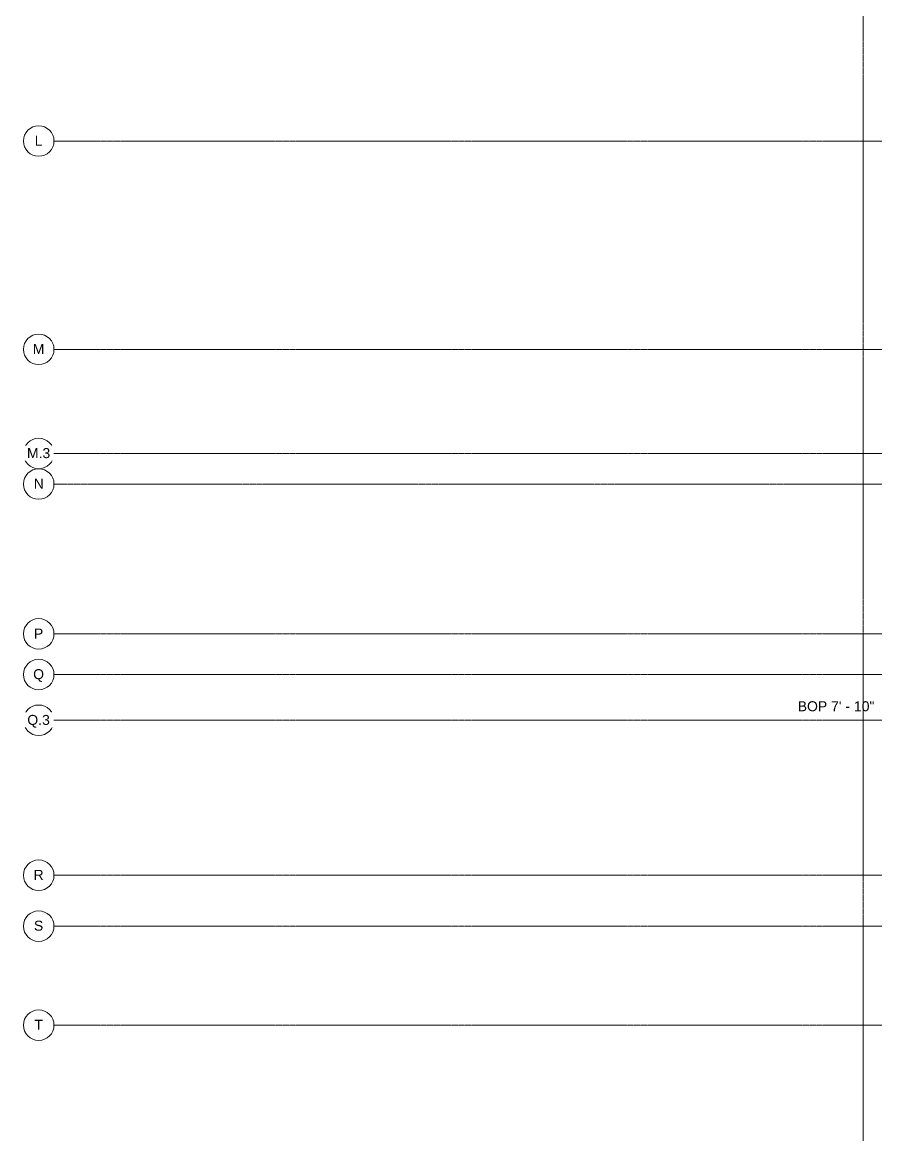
# Model space of a CAD drawing. Header units: inches. Extents: x -3679 to 241, y -496 to 1784.
# Drawn here: x -3678.9 to -3343, y 295.9 to 733.7 of the extents above; entities that cross this region are included whole.
import ezdxf

# ---------------------------------------------------------------- set-up
doc = ezdxf.new("R2010")
doc.units = ezdxf.units.IN
doc.header["$MEASUREMENT"] = 0
doc.linetypes.add('Grid Line', pattern=[0.875, 0.5, -0.125, 0.125, -0.125])
for name, color, linetype, lineweight in [('G-ANNO-DIMS', 251, 'Continuous', 9), ('S-GRID', 8, 'Continuous', 9), ('S-GRID-IDEN', 8, 'Continuous', 13)]:
    doc.layers.add(name, color=color, linetype=linetype, lineweight=lineweight)
doc.styles.add('Arial', font='arial.ttf', dxfattribs={"height": 3.934132})

# ---------------------------------------------------------------- blocks, each defined once
blk = doc.blocks.new('Grid - 3_16_-139788-FOURTH LEVEL')
at = {"layer": 'S-GRID-IDEN'}
blk.add_circle((0, 0), 0.188, dxfattribs=at)

msp = doc.modelspace()

# ---------------------------------------------------------------- linework, layer by layer
at = {"layer": 'S-GRID', "linetype": 'Grid Line'}
for p, q in [((-3348, 1771.74), (-3348, -484.26)), ((-3666.39, 687), (228, 687)), ((-3666.39, 605), (228, 605)), ((228, 552), (-3666.39, 552)), ((-3666.39, 493), (228, 493)), ((-3666.39, 477), (228, 477)), ((-3666.39, 398), (228, 398)), ((-3666.39, 378), (228, 378)), ((-3666.39, 339), (226, 339))]:
    msp.add_line(p, q, dxfattribs=at)

# ---------------------------------------------------------------- block references
at = {"layer": 'S-GRID-IDEN', "xscale": 31.99999999999999, "yscale": 31.99999999999999, "zscale": 31.99999999999999}
for p, rotation in [((-3672.39, 687), 269.9999999999996), ((-3672.39, 605), 269.9999999999996), ((-3672.39, 564), 269.9999999999996), ((-3672.39, 552), 90), ((-3672.39, 493), 269.9999999999996), ((-3672.39, 477), 269.9999999999996), ((-3672.39, 459), 269.9999999999996), ((-3672.39, 398), 269.9999999999996), ((-3672.39, 378), 269.9999999999996), ((-3672.39, 339), 269.9999999999996)]:
    msp.add_blockref('Grid - 3_16_-139788-FOURTH LEVEL', p, dxfattribs=dict(at, rotation=rotation))

# ---------------------------------------------------------------- texts
at = {"layer": 'G-ANNO-DIMS', "insert": (-3373.71, 466.49), "char_height": 3.9341, "width": 35.952, "attachment_point": 1, "line_spacing_factor": 0.938532, "style": 'Arial'}
msp.add_mtext('BOP 7\' - 10"', dxfattribs=at)

# ---------------------------------------------------------------- next in the draw order: texts
at = {"layer": 'S-GRID-IDEN', "lineweight": 9, "attachment_point": 2, "line_spacing_factor": 0.938532, "style": 'Arial', "bg_fill": 3, "box_fill_scale": 1.25, "bg_fill_color": 0, "bg_fill_transparency": 0}
for s, insert, char_height, width in [('L', (-3672.43, 689.12), 3.93, 3.648), ('M', (-3672.43, 607.12), 3.93, 5.424), ('M.3', (-3672.43, 566.12), 3.934, 10.896), ('N', (-3672.36, 554.12), 3.93, 4.704), ('P', (-3672.43, 495.12), 3.93, 4.368), ('Q', (-3672.43, 479.12), 3.93, 5.088), ('Q.3', (-3672.43, 461.12), 3.934, 10.56), ('R', (-3672.43, 400.12), 3.93, 4.704), ('S', (-3672.43, 380.12), 3.93, 4.368), ('T', (-3672.43, 341.12), 3.93, 3.984)]:
    msp.add_mtext(s, dxfattribs=dict(at, insert=insert, char_height=char_height, width=width))

# ---------------------------------------------------------------- next in the draw order: linework, layer by layer
at = {"layer": 'S-GRID', "linetype": 'Grid Line'}
for p, q in [((-3666.39, 564), (228, 564)), ((-3666.39, 459), (228, 459))]:
    msp.add_line(p, q, dxfattribs=at)

doc.saveas('drawing.dxf')
